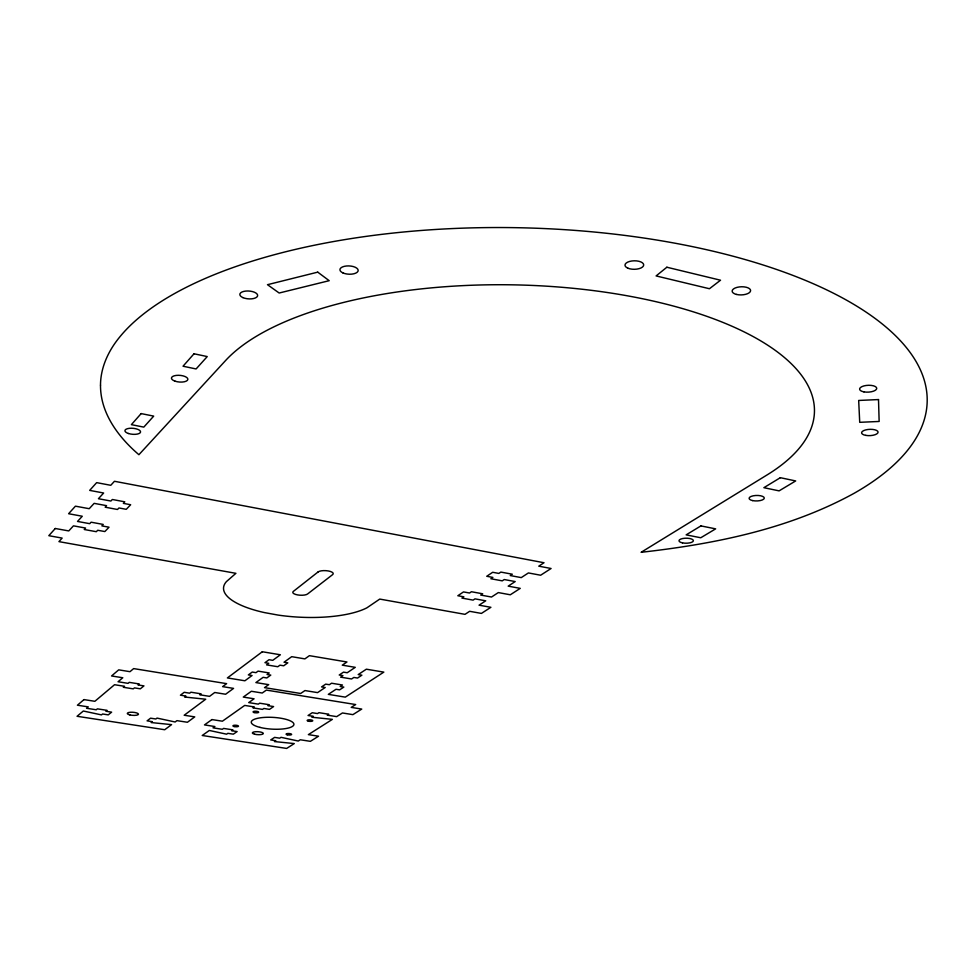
<?xml version="1.0" encoding="UTF-8"?>
<svg xmlns="http://www.w3.org/2000/svg" width="976" height="976" viewBox="0 0 976 976"><rect width="100%" height="100%" fill="white"/><g stroke="black" fill="none" stroke-linecap="round" stroke-linejoin="round"><path stroke-width="1.46" d="M100.504 385.154C100.296 413.153 118.523 437.285 138.909 454.706L225.651 360.461A303.524 121.256 1 0 1 644.843 299.229A303.524 121.256 1 0 1 767.124 474.897L641.098 552.306C714.42 544.047 788.864 529.163 854.122 493.295A413.861 166.286 1 0 0 695.4 247.245A413.861 166.286 1 0 0 118.987 337.916C108.214 351.238 100.552 367.781 100.504 385.154M141.142 413.592L131.382 424.645L143.814 427.122L153.708 416.118L141.142 413.592M194.017 353.776L183.024 366.22L196.103 368.952L207.241 356.569L194.017 353.776M55.29 528.492L48.8 535.69L62.171 538.093L58.926 541.631L235.899 573.327L226.456 581.574A76.994 25.242 3 0 0 264.484 612.599L278.05 615.075A76.994 25.242 3 0 0 366.915 607.816L379.749 599.081L465.003 614.343L469.651 611.305L481.412 613.416L490.891 607.304L479.057 605.169L485.731 600.813L475.007 598.861L473.104 600.118L461.953 598.093L463.832 596.824L457.829 595.738L463.502 591.92L469.529 593.018L471.432 591.737L482.669 593.798L480.741 595.067L491.514 597.031L498.321 592.578L510.302 594.787L520.245 588.369L508.191 586.137L515.194 581.562L504.25 579.537L502.25 580.854L490.879 578.744L492.856 577.414L486.743 576.279L492.697 572.278L498.834 573.424L500.847 572.082L512.29 574.217L510.277 575.559L521.257 577.609L528.406 572.936L540.631 575.23L551.074 568.496L538.776 566.165L544.01 562.737L114.46 481.278L110.764 485.304L96.661 482.632L89.67 490.391L103.663 493.014L98.417 498.712L110.898 501.042L112.35 499.492L124.806 501.823L123.33 503.36L130.674 504.738L126.258 509.326L118.95 507.959L117.498 509.484L105.14 507.191L106.567 505.666L94.147 503.36L89.219 508.703L75.433 506.166L68.601 513.73L82.289 516.243L77.507 521.44L89.707 523.673L91.085 522.197L103.249 524.429L101.858 525.893L109.044 527.199L104.847 531.554L97.698 530.261L96.319 531.7L84.229 529.504L85.595 528.053L73.444 525.844L68.771 530.932L55.29 528.492M83.973 699.597L77.421 705.209L88.23 706.88L86.583 708.271L96.258 709.772L97.368 708.844L107.031 710.345L105.908 711.26L111.618 712.151L108.275 714.871L102.59 713.993L101.48 714.896L83.326 711.016L77.067 716.286L164.712 729.731L171.569 724.631L151.195 722.557L152.354 721.667L147.095 720.861L150.572 718.177L155.855 718.995L157.026 718.092L175.131 721.984L176.924 720.642L187.416 722.264L194.749 716.884L184.183 715.237L205.716 699.219L184.61 697.023L185.867 696.059L180.438 695.193L184.196 692.301L189.649 693.18L190.906 692.204L201.08 693.826L199.799 694.79L209.559 696.352L214.744 692.496L225.602 694.241L233.569 688.397L222.626 686.628L226.615 683.651L133.639 668.597L129.991 671.683L118.694 669.853L111.569 675.965L122.781 677.759L118.059 681.748L128.076 683.346L129.259 682.358L139.251 683.956L138.043 684.945L143.948 685.884L140.337 688.824L134.456 687.885L133.261 688.861L123.342 687.287L124.513 686.299L114.546 684.713L94.855 701.305L83.973 699.597M666.864 267.229L656.104 275.927L709.442 288.737L720.52 280.21L666.864 267.229M318.066 571.96L293.3 591.444A7.698 2.525 3 0 0 297.619 594.921A7.698 2.525 3 0 0 307.586 593.981L332.645 574.608A7.881 2.647 2.8 0 0 328.351 570.96A7.881 2.647 2.8 0 0 318.066 571.96M262.312 651.748L227.384 677.93L244.891 680.784L252.052 675.526L248.355 674.916L252.247 672.049L255.968 672.659L258.067 671.122L269.205 672.952L267.07 674.489L270.767 675.099L266.814 677.942L263.13 677.332L255.895 682.578L268.693 684.652L264.508 687.629L300.657 693.485L304.963 690.557L317.566 692.618L325.191 687.507L321.568 686.909L325.703 684.127L329.339 684.713L331.572 683.224L342.454 685.006L340.197 686.506L343.82 687.104L339.611 689.861L336.012 689.276L328.326 694.363L345.297 697.132L383.824 672.122L366.354 669.194L358.216 674.575L361.876 675.185L357.533 678.052L353.885 677.442L351.58 678.967L340.624 677.149L342.905 675.624L339.233 675.014L343.515 672.135L347.2 672.745L355.264 667.34L342.283 665.156L346.944 661.984L309.416 655.665L304.89 658.885L291.702 656.677L284.04 662.216L287.798 662.838L283.699 665.791L279.966 665.168L277.794 666.73L266.582 664.876L268.729 663.302L264.972 662.68L268.998 659.715L272.768 660.337L280.356 654.774L262.312 651.748M211.926 719.568L204.484 724.912L214.879 726.534L213.024 727.84L222.333 729.292L223.589 728.413L232.886 729.853L231.629 730.731L237.119 731.573L233.337 734.172L227.859 733.33L226.615 734.184L209.328 730.463L202.227 735.489L286.639 748.433L294.276 743.578L274.476 741.565L275.781 740.723L270.718 739.942L274.622 737.38L279.709 738.173L281.015 737.319L298.266 741.04L300.266 739.771L310.368 741.333L318.53 736.209L308.367 734.623L332.377 719.361L311.893 717.238L313.296 716.323L308.062 715.493L312.271 712.736L317.517 713.578L318.932 712.663L328.705 714.225L327.277 715.14L336.671 716.628L342.442 712.968L352.885 714.639L361.742 709.076L351.226 707.38L355.667 704.55L266.363 690.093L262.227 693.021L251.381 691.264L243.292 697.071L254.065 698.792L248.709 702.598L258.323 704.135L259.677 703.196L269.278 704.721L267.912 705.66L273.585 706.563L269.51 709.369L263.862 708.466L262.52 709.393L252.967 707.881L254.309 706.941L244.72 705.416L222.406 721.203L211.926 719.568M700.914 525.905L686.152 534.86L700.756 537.764L715.64 528.858L700.914 525.905M780.336 477.691L763.879 487.683L779.104 490.867L795.672 480.936L780.336 477.691M317.737 272.145L267.497 284.687L279.16 293.02L329.193 280.685L317.737 272.145M878.51 399.562L858.673 400.465L859.722 422.315L879.144 421.461L878.51 399.562M254.651 734.233A5.49 1.488 3.2 0 0 263.3 733.623A5.49 1.488 3.2 0 0 255.614 731.707A5.49 1.488 3.2 0 0 254.651 734.233M259.921 727.376A21.338 5.893 3.1 0 0 293.776 724.997A21.338 5.893 3.1 0 0 264.118 717.421A21.338 5.893 3.1 0 0 259.921 727.376M682.517 542.888A7.21 2.513 -0.3 0 0 693.387 540.692A7.21 2.513 -0.3 0 0 682.602 538.545A7.21 2.513 -0.3 0 0 682.517 542.888M752.655 500.603A7.613 2.757 -1.1 0 0 764.293 498.163A7.613 2.757 -1.1 0 0 753.094 495.832A7.613 2.757 -1.1 0 0 752.655 500.603M129.82 714.908A5.612 1.549 4.1 0 0 138.458 714.249A5.612 1.549 4.1 0 0 130.345 712.26A5.612 1.549 4.1 0 0 129.82 714.908M865.797 435.381A8.247 3.148 -2.5 0 0 878.071 432.136A8.247 3.148 -2.5 0 0 865.627 429.928A8.247 3.148 -2.5 0 0 865.797 435.381M863.943 391.876A8.601 3.428 -2.8 0 0 876.741 388.326A8.601 3.428 -2.8 0 0 863.76 385.959A8.601 3.428 -2.8 0 0 863.943 391.876M342.832 272.865A9.138 4.148 2.8 0 0 357.936 271.352A9.138 4.148 2.8 0 0 346.37 265.997A9.138 4.148 2.8 0 0 342.832 272.865M242.951 297.619A8.918 3.928 4 0 0 257.493 296.179A8.918 3.928 4 0 0 245.818 291.068A8.918 3.928 4 0 0 242.951 297.619M128.503 433.515A7.832 3.001 4.9 0 0 140.556 432.026A7.832 3.001 4.9 0 0 129.235 428.342A7.832 3.001 4.9 0 0 128.503 433.515M627.836 268.168A9.345 4.246 -0.8 0 0 643.416 265.984A9.345 4.246 -0.8 0 0 631.826 260.982A9.345 4.246 -0.8 0 0 627.836 268.168M736.526 294.447A9.248 4.075 -2 0 0 750.605 290.689A9.248 4.075 -2 0 0 736.978 287.383A9.248 4.075 -2 0 0 736.526 294.447M254.016 712.529A2.83 0.793 3.2 0 0 258.64 712.321A2.83 0.793 3.2 0 0 254.956 711.236A2.83 0.793 3.2 0 0 254.016 712.529M234.118 726.534A2.769 0.756 3.4 0 0 238.473 726.217A2.769 0.756 3.4 0 0 234.557 725.241A2.769 0.756 3.4 0 0 234.118 726.534M308.282 721.142A2.806 0.781 2.9 0 0 312.735 720.813A2.806 0.781 2.9 0 0 308.867 719.824A2.806 0.781 2.9 0 0 308.282 721.142M287.237 734.794A2.745 0.744 3 0 0 291.592 734.489A2.745 0.744 3 0 0 287.774 733.525A2.745 0.744 3 0 0 287.237 734.794M175.033 381.165A8.247 3.355 4.6 0 0 187.856 379.481A8.247 3.355 4.6 0 0 176.07 375.431A8.247 3.355 4.6 0 0 175.033 381.165"/></g></svg>
